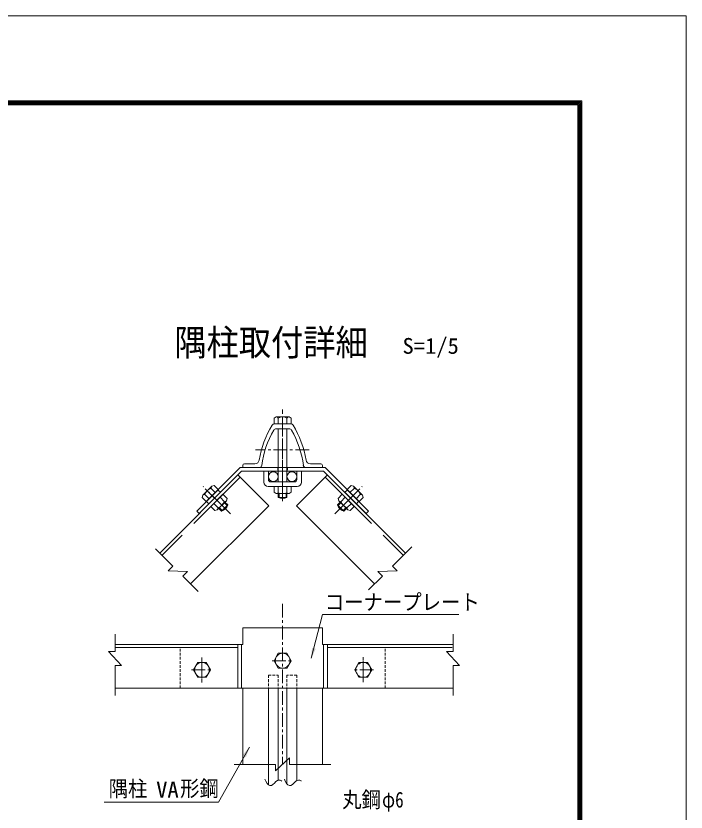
# Model space of a CAD drawing. Units: millimetres, scale not verified, with parts at other scales. Extents: x -4455 to 4455, y -3150 to 3150.
# Drawn here: x 2614 to 4455, y 964 to 3150 of the extents above; entities that cross this region are included whole.
import ezdxf
from ezdxf.enums import TextEntityAlignment as Align

# ---------------------------------------------------------------- set-up
doc = ezdxf.new("R2010")
doc.units = ezdxf.units.MM
doc.header["$LTSCALE"] = 30
for name, pattern in [('DASHED', [7.5, 6, -1.5]), ('USER1', [2, 1.25, -0.25, 0.25, -0.25]), ('USER2', [0.375, 0.25, -0.125])]:
    doc.linetypes.add(name, pattern=pattern)
doc.layers.add('0-0_7詳細', color=7, linetype='Continuous', lineweight=18)
doc.layers.add('0-E_D-TTL', color=7, linetype='Continuous', lineweight=9)
doc.styles.add('ＭＳ ゴシック', font='')
doc.styles.get('ＭＳ ゴシック').set_extended_font_data('MS Gothic')

msp = doc.modelspace()

# ---------------------------------------------------------------- linework, layer by layer
at = {"layer": '0-0_7詳細', "color": 1, "linetype": 'USER1'}
for p, q in [((3346.53, 1817.38), (3346.53, 2069.16)), ((3346.53, 2047.85), (3346.53, 1889.27)), ((3346.53, 2032.64), (3346.53, 1901.01)), ((3346.53, 1985.65), (3346.53, 1838.34)), ((3346.53, 1970.57), (3346.53, 1838.34)), ((3419.07, 1958.78), (3272.35, 1958.78)), ((3346.53, 1881.5), (3346.53, 1847.12)), ((3203.09, 1782.67), (3128.11, 1857.66)), ((3177.51, 1808.26), (3136.34, 1849.43)), ((3489.96, 1782.67), (3564.94, 1857.66)), ((3515.54, 1808.26), (3556.72, 1849.43)), ((3515.54, 1808.26), (3556.72, 1849.43)), ((3346.53, 1535.48), (3346.53, 1094.55)), ((3125.05, 1388.4), (3125.05, 1319.01)), ((3125.05, 1378.17), (3125.05, 1330.34)), ((3317.97, 1379.22), (3375.09, 1379.22)), ((3568, 1320.02), (3568, 1389.41)), ((3568, 1330.25), (3568, 1378.08)), ((3096.49, 1354.21), (3153.61, 1354.21)), ((3596.56, 1354.21), (3539.44, 1354.21))]:
    msp.add_line(p, q, dxfattribs=at)
at = {"layer": '0-0_7詳細', "lineweight": 9}
for p, q in [((3328.89, 2049.03), (3323.01, 2045.64)), ((3323.01, 2045.64), (3323.01, 2029.83)), ((3328.89, 2049.03), (3364.17, 2049.03)), ((3334.53, 2045.64), (3334.53, 2029.83)), ((3358.53, 2045.64), (3358.53, 2029.83)), ((3364.17, 2049.03), (3370.05, 2045.64)), ((3370.05, 2045.64), (3370.05, 2029.83)), ((3323.01, 2029.83), (3370.05, 2029.83)), ((3346.53, 2029.83), (3324.03, 2029.83)), ((3346.53, 2016.33), (3328.73, 2016.33)), ((3334.53, 2016.33), (3334.53, 1870.23)), ((3346.53, 2029.83), (3369.02, 2029.83)), ((3346.53, 2016.33), (3364.32, 2016.33)), ((3358.53, 2016.33), (3358.53, 1870.23)), ((3230.05, 1909.83), (3110.57, 1790.35)), ((3463, 1909.83), (3230.05, 1909.83)), ((3237.03, 1915.83), (3237.03, 1909.83)), ((3282.26, 1909.83), (3237.03, 1909.83)), ((3270.26, 1920.33), (3241.53, 1920.33)), ((3410.79, 1909.83), (3456.03, 1909.83)), ((3422.8, 1920.33), (3451.53, 1920.33)), ((3456.03, 1915.83), (3456.03, 1909.83)), ((3463, 1909.83), (3582.49, 1790.35)), ((3234.03, 1900.23), (3008.91, 1675.11)), ((3234.03, 1900.23), (3117.35, 1783.56)), ((3308.27, 1804.77), (3223.42, 1889.63)), ((3459.03, 1900.23), (3234.03, 1900.23)), ((3384.78, 1804.77), (3469.63, 1889.63)), ((3459.03, 1900.23), (3684.15, 1675.11)), ((3459.03, 1900.23), (3575.7, 1783.56)), ((3151.89, 1858.83), (3126.94, 1833.88)), ((3151.89, 1858.83), (3158.45, 1860.58)), ((3158.45, 1860.58), (3169.62, 1849.41)), ((3534.61, 1860.58), (3523.43, 1849.41)), ((3541.16, 1858.83), (3534.61, 1860.58)), ((3541.16, 1858.83), (3566.11, 1833.88)), ((3169.62, 1849.41), (3136.36, 1816.14)), ((3150.3, 1852.44), (3161.48, 1841.26)), ((3370.05, 1857.63), (3323.01, 1857.63)), ((3323.01, 1841.76), (3323.01, 1857.63)), ((3328.77, 1838.43), (3323.01, 1841.76)), ((3364.29, 1838.43), (3328.77, 1838.43)), ((3334.53, 1840.49), (3334.53, 1857.63)), ((3334.53, 1838.43), (3334.53, 1827.77)), ((3358.53, 1840.49), (3358.53, 1857.63)), ((3358.53, 1838.43), (3358.53, 1827.77)), ((3364.29, 1838.43), (3370.05, 1841.76)), ((3370.05, 1841.76), (3370.05, 1857.63)), ((3523.43, 1849.41), (3556.69, 1816.14)), ((3542.75, 1852.44), (3531.58, 1841.26)), ((3133.33, 1835.47), (3144.51, 1824.29)), ((3149.51, 1802.99), (3182.78, 1836.25)), ((3167.16, 1793.49), (3192.28, 1818.61)), ((3186.75, 1815.99), (3174.63, 1828.11)), ((3358.53, 1827.77), (3334.53, 1827.77)), ((3499.05, 1825.03), (3510.28, 1836.25)), ((3500.77, 1818.61), (3499.05, 1825.03)), ((3525.89, 1793.49), (3500.77, 1818.61)), ((3506.3, 1815.99), (3518.42, 1828.11)), ((3543.54, 1802.99), (3510.28, 1836.25)), ((3559.72, 1835.47), (3548.55, 1824.29)), ((3567.87, 1827.32), (3556.69, 1816.14)), ((3566.11, 1833.88), (3567.87, 1827.32)), ((3308.27, 1804.77), (3093.76, 1590.26)), ((3160.74, 1791.77), (3149.51, 1802.99)), ((3169.78, 1799.02), (3157.66, 1811.14)), ((3167.16, 1793.49), (3160.74, 1791.77)), ((3171.24, 1797.56), (3178.77, 1790.02)), ((3178.77, 1790.02), (3195.74, 1806.99)), ((3188.21, 1814.53), (3195.74, 1806.99)), ((3384.78, 1804.77), (3599.29, 1590.26)), ((3504.85, 1814.53), (3497.31, 1806.99)), ((3514.28, 1790.02), (3497.31, 1806.99)), ((3521.82, 1797.56), (3514.28, 1790.02)), ((3523.27, 1799.02), (3535.39, 1811.14)), ((3525.89, 1793.49), (3532.32, 1791.77)), ((3532.32, 1791.77), (3543.54, 1802.99)), ((3117.35, 1783.56), (3110.57, 1790.35)), ((3575.7, 1783.56), (3582.49, 1790.35)), ((3237.03, 1469.22), (3456.03, 1469.22)), ((3237.03, 1469.22), (3237.03, 1424.22)), ((3456.03, 1469.22), (3456.03, 1424.22)), ((3237.03, 1424.22), (2886.28, 1424.22)), ((3223.42, 1424.22), (3223.42, 1304.22)), ((3234.03, 1424.22), (3234.03, 1304.22)), ((3456.03, 1424.22), (3814.63, 1424.22)), ((3459.03, 1424.22), (3459.03, 1304.22)), ((3469.63, 1424.22), (3469.63, 1304.22)), ((3223.42, 1415.22), (2886.28, 1415.22)), ((3469.63, 1415.22), (3812.38, 1415.22)), ((3274.44, 1304.22), (2886.28, 1304.22)), ((3237.03, 1304.22), (3237.03, 1094.55)), ((3237.03, 1304.22), (3456.03, 1304.22)), ((3307.58, 1304.22), (3307.58, 1038.66)), ((3334.58, 1304.22), (3334.58, 1051.04)), ((3358.48, 1304.22), (3358.48, 1041.44)), ((3385.48, 1304.22), (3385.48, 1050.04)), ((3420.87, 1304.22), (3814.63, 1304.22)), ((3456.03, 1304.22), (3456.03, 1094.55))]:
    msp.add_line(p, q, dxfattribs=at)
at = {"layer": '0-0_7詳細', "color": 1, "linetype": 'USER2'}
for p, q in [((3333.03, 1909.83), (3333.03, 1900.23)), ((3360.03, 1909.83), (3360.03, 1900.23)), ((3175.69, 1841.9), (3168.9, 1848.69)), ((3517.36, 1841.9), (3524.15, 1848.69)), ((3517.36, 1841.9), (3524.15, 1848.69)), ((3143.87, 1810.08), (3137.08, 1816.87)), ((3549.18, 1810.08), (3555.97, 1816.87)), ((3549.18, 1810.08), (3555.97, 1816.87))]:
    msp.add_line(p, q, dxfattribs=at)
at = {"layer": '0-0_7詳細', "color": 3, "linetype": 'DASHED'}
for p, q in [((3229.78, 1883.26), (3015.27, 1668.75)), ((3463.27, 1883.26), (3677.78, 1668.75))]:
    msp.add_line(p, q, dxfattribs=at)
at = {"layer": '0-0_7詳細', "color": 3}
for p, q in [((3294.93, 1900.23), (3294.93, 1869.63)), ((3307.53, 1900.23), (3294.93, 1900.23)), ((3307.53, 1900.23), (3307.53, 1876.23)), ((3385.53, 1900.23), (3385.53, 1876.23)), ((3398.13, 1900.23), (3385.53, 1900.23)), ((3398.13, 1900.23), (3398.13, 1869.63)), ((3379.53, 1870.23), (3313.53, 1870.23)), ((3386.13, 1857.63), (3306.93, 1857.63))]:
    msp.add_line(p, q, dxfattribs=at)
at = {"layer": '0-0_7詳細', "color": 1}
for p, q in [((3336.93, 1838.43), (3336.93, 1826.56)), ((3356.13, 1838.43), (3356.13, 1826.56)), ((3172.93, 1799.26), (3181.33, 1790.86)), ((3186.51, 1812.84), (3194.9, 1804.44)), ((3506.54, 1812.84), (3498.15, 1804.44)), ((3520.12, 1799.26), (3511.73, 1790.86))]:
    msp.add_line(p, q, dxfattribs=at)
at = {"layer": '0-0_7詳細', "color": 4}
for p, q in [((3044.96, 1639.06), (2997.1, 1686.93)), ((3648.09, 1639.06), (3701.53, 1692.5)), ((3044.96, 1639.06), (3032.23, 1626.33)), ((3032.23, 1626.33), (3085.1, 1624.37)), ((3072.38, 1611.65), (3085.1, 1624.37)), ((3660.82, 1626.33), (3607.95, 1624.37)), ((3620.68, 1611.65), (3607.95, 1624.37)), ((3648.09, 1639.06), (3660.82, 1626.33)), ((3072.38, 1611.65), (3114.22, 1569.8)), ((3620.68, 1611.65), (3582.53, 1573.5)), ((2886.28, 1404.72), (2886.28, 1452.23)), ((3814.63, 1404.72), (3814.63, 1452.23)), ((2868.28, 1404.72), (2904.28, 1365.94)), ((2886.28, 1404.72), (2868.28, 1404.72)), ((3796.63, 1404.72), (3832.63, 1365.94)), ((3814.63, 1404.72), (3796.63, 1404.72)), ((2886.28, 1365.94), (2886.28, 1283.41)), ((2886.28, 1365.94), (2904.28, 1365.94)), ((3814.63, 1365.94), (3814.63, 1283.41)), ((3814.63, 1365.94), (3832.63, 1365.94)), ((3327.14, 1094.55), (3213.83, 1094.55)), ((3327.14, 1076.55), (3365.91, 1112.55)), ((3327.14, 1094.55), (3327.14, 1076.55)), ((3365.91, 1094.55), (3365.91, 1112.55)), ((3365.91, 1094.55), (3479.22, 1094.55))]:
    msp.add_line(p, q, dxfattribs=at)
at = {"layer": '0-0_7詳細', "color": 3, "linetype": 'USER2'}
for p, q in [((3065.05, 1412.22), (3065.05, 1304.22)), ((3628, 1412.22), (3628, 1304.22)), ((3307.58, 1339.55), (3307.58, 1304.22)), ((3307.58, 1339.55), (3334.58, 1339.55)), ((3334.58, 1339.55), (3334.58, 1304.22)), ((3385.48, 1339.55), (3358.48, 1339.55)), ((3358.48, 1339.55), (3358.48, 1304.22)), ((3385.48, 1339.55), (3385.48, 1304.22))]:
    msp.add_line(p, q, dxfattribs=at)
at = {"layer": '0-0_7詳細', "lineweight": 9}
for points in [[(3126.94, 1833.88), (3125.19, 1827.32), (3136.36, 1816.14)], [(3192.28, 1818.61), (3194, 1825.03), (3182.78, 1836.25)], [(3830.53, 1506.52), (3456.4, 1506.52), (3425.33, 1386.15)]]:
    msp.add_lwpolyline(points, dxfattribs=at)
at = {"layer": '0-0_7詳細', "color": 3}
for points in [[(3370.05, 1379.22), (3358.29, 1399.58), (3334.77, 1399.58), (3323.01, 1379.22), (3334.77, 1358.85), (3358.29, 1358.85)], [(3148.57, 1354.21), (3136.81, 1374.58), (3113.29, 1374.58), (3101.53, 1354.21), (3113.29, 1333.84), (3136.81, 1333.84)], [(3544.48, 1354.21), (3556.24, 1333.84), (3579.76, 1333.84), (3591.52, 1354.21), (3579.76, 1374.58), (3556.24, 1374.58)]]:
    msp.add_lwpolyline(points, close=True, dxfattribs=at)
at = {"layer": '0-0_7詳細', "color": 1}
msp.add_lwpolyline([(2856.68, 990.45), (3170.06, 990.45), (3255.13, 1141.84)], dxfattribs=at)
at = {"layer": '0-0_7詳細', "color": 4}
for points in [[(3297.98, 1053.64), (3300.25, 1048.51), (3303.93, 1042.49), (3307.72, 1038.51), (3311.63, 1036.58), (3315.65, 1036.69), (3319.79, 1038.85), (3324.04, 1043.06), (3328.27, 1047.49), (3332.35, 1050.33), (3336.26, 1051.58), (3340.02, 1051.23), (3343.61, 1049.29), (3343.99, 1048.9)], [(3351.53, 1053.64), (3353.79, 1048.51), (3357.47, 1042.49), (3361.27, 1038.51), (3365.18, 1036.58), (3369.2, 1036.69), (3373.34, 1038.85), (3377.59, 1043.06), (3381.82, 1047.49), (3385.89, 1050.33), (3389.81, 1051.58), (3393.56, 1051.23), (3397.16, 1049.29), (3397.53, 1048.9)]]:
    msp.add_lwpolyline(points, dxfattribs=at)
at = {"layer": '0-0_7詳細', "color": 3}
for centre, radius in [((3321.08, 1884.86), 13.5), ((3371.98, 1884.86), 13.5), ((3346.53, 1379.22), 20.4), ((3125.05, 1354.21), 20.4), ((3568, 1354.21), 20.4)]:
    msp.add_circle(centre, radius, dxfattribs=at)
at = {"layer": '0-0_7詳細', "lineweight": 9}
for centre, radius, start, end in [((3329.19, 2043.16), 5.88, 24.94299, 92.968), ((3346.53, 2026.13), 22.91, 58.40741, 121.59259), ((3363.86, 2043.16), 5.88, 87.032, 155.05701), ((3549.88, 1885.63), 271.5, 148.81495, 170.5186), ((3539.71, 1885.27), 252, 149.65378, 173.11487), ((3324.03, 2022.33), 7.5, 90, 148.81495), ((3328.73, 2008.83), 7.5, 90, 149.98767), ((3364.32, 2008.83), 7.5, 30.01233, 90), ((3369.02, 2022.33), 7.5, 31.18505, 90), ((3153.34, 1885.27), 252, 6.88513, 30.34622), ((3143.17, 1885.63), 271.5, 9.4814, 31.18505), ((3270.26, 1932.33), 12, 270, 350.5186), ((3422.8, 1932.33), 12, 189.4814, 270), ((3241.53, 1915.83), 4.5, 90, 180), ((3282.26, 1917.33), 7.5, 270, 352.36249), ((3410.79, 1917.33), 7.5, 187.63751, 270), ((3451.53, 1915.83), 4.5, 0, 90), ((3155.83, 1854.45), 5.88, 132.032, 200.05701), ((3537.22, 1854.45), 5.88, 339.94299, 47.968), ((3155.61, 1830.15), 22.91, 103.40741, 166.59259), ((3328.77, 1847.52), 9.09, 270, 309.3382), ((3346.53, 1874.43), 36, 250.52878, 289.47122), ((3364.29, 1847.52), 9.09, 230.6618, 270), ((3537.44, 1830.15), 22.91, 13.40741, 76.59259), ((3131.31, 1829.94), 5.88, 69.94299, 137.968), ((3154.27, 1831.5), 36, 295.52878, 334.47122), ((3185.85, 1825.03), 9.09, 275.6618, 315), ((3346.53, 1848.56), 24, 240, 300), ((3507.2, 1825.03), 9.09, 225, 264.3382), ((3538.79, 1831.5), 36, 205.52878, 244.47122), ((3561.74, 1829.94), 5.88, 42.032, 110.05701), ((3160.74, 1799.91), 9.09, 315, 354.3382), ((3172.56, 1813.21), 24, 285, 345), ((3520.49, 1813.21), 24, 195, 255), ((3532.32, 1799.91), 9.09, 185.6618, 225)]:
    msp.add_arc(centre, radius, start, end, dxfattribs=at)
at = {"layer": '0-0_7詳細', "color": 3}
for centre, radius, start, end in [((3306.93, 1869.63), 12, 180, 270), ((3313.53, 1876.23), 6, 180, 270), ((3379.53, 1876.23), 6, 270, 0), ((3386.13, 1869.63), 12, 270, 0)]:
    msp.add_arc(centre, radius, start, end, dxfattribs=at)
at = {"layer": '0-0_7詳細'}
msp.add_solid([(3424.83, 1384.22), (3427.28, 1414.57), (3437.37, 1411.96)], dxfattribs=at)
at = {"layer": '0-0_7詳細', "color": 1}
msp.add_solid([(3256.11, 1143.58), (3245.96, 1114.87), (3236.87, 1119.98)], dxfattribs=at)
at = {"layer": '0-E_D-TTL', "color": 2, "lineweight": 18}
msp.add_lwpolyline([(-4454.85, 3150.21), (4454.85, 3150.21), (4454.85, -3150.21), (-4454.85, -3150.21)], close=True, dxfattribs=at)
at = {"layer": '0-E_D-TTL'}
for points in [[(-4168.47, 2916.87), (4168.47, 2916.87), (4168.47, -2916.87), (-4168.47, -2916.87)], [(-4165.81, 2914.21), (4165.81, 2914.21), (4165.81, -2914.21), (-4165.81, -2914.21)], [(-4163.16, 2911.56), (4163.16, 2911.56), (4163.16, -2911.56), (-4163.16, -2911.56)], [(-4160.51, 2908.91), (4160.51, 2908.91), (4160.51, -2908.91), (-4160.51, -2908.91)], [(-4157.86, 2906.26), (4157.86, 2906.26), (4157.86, -2906.26), (-4157.86, -2906.26)]]:
    msp.add_lwpolyline(points, close=True, dxfattribs=at)

# ---------------------------------------------------------------- texts
at = {"layer": '0-0_7詳細', "style": 'ＭＳ ゴシック', "width": 0.9}
msp.add_text('隅柱取付詳細', height=72.14, dxfattribs=at).set_placement((3049.11, 2195.53), align=Align.BOTTOM_LEFT)
at = {"layer": '0-0_7詳細', "color": 3, "style": 'ＭＳ ゴシック'}
for s, width, p in [('S=1/5', 1.05, (3675.89, 2209.23)), ('コーナープレート', 0.9, (3462.45, 1505.62)), ('隅柱', 0.9, (2868.8, 993.13)), ('形鋼', 0.9, (3064.92, 993.63)), ('VA', 1.05, (2999.23, 990.58)), ('丸鋼', 0.9, (3510.21, 963.03)), ('φ6', 0.8, (3619.74, 963.03))]:
    msp.add_text(s, height=43.33, dxfattribs=dict(at, width=width)).set_placement(p, align=Align.BOTTOM_LEFT)

doc.saveas('drawing.dxf')
